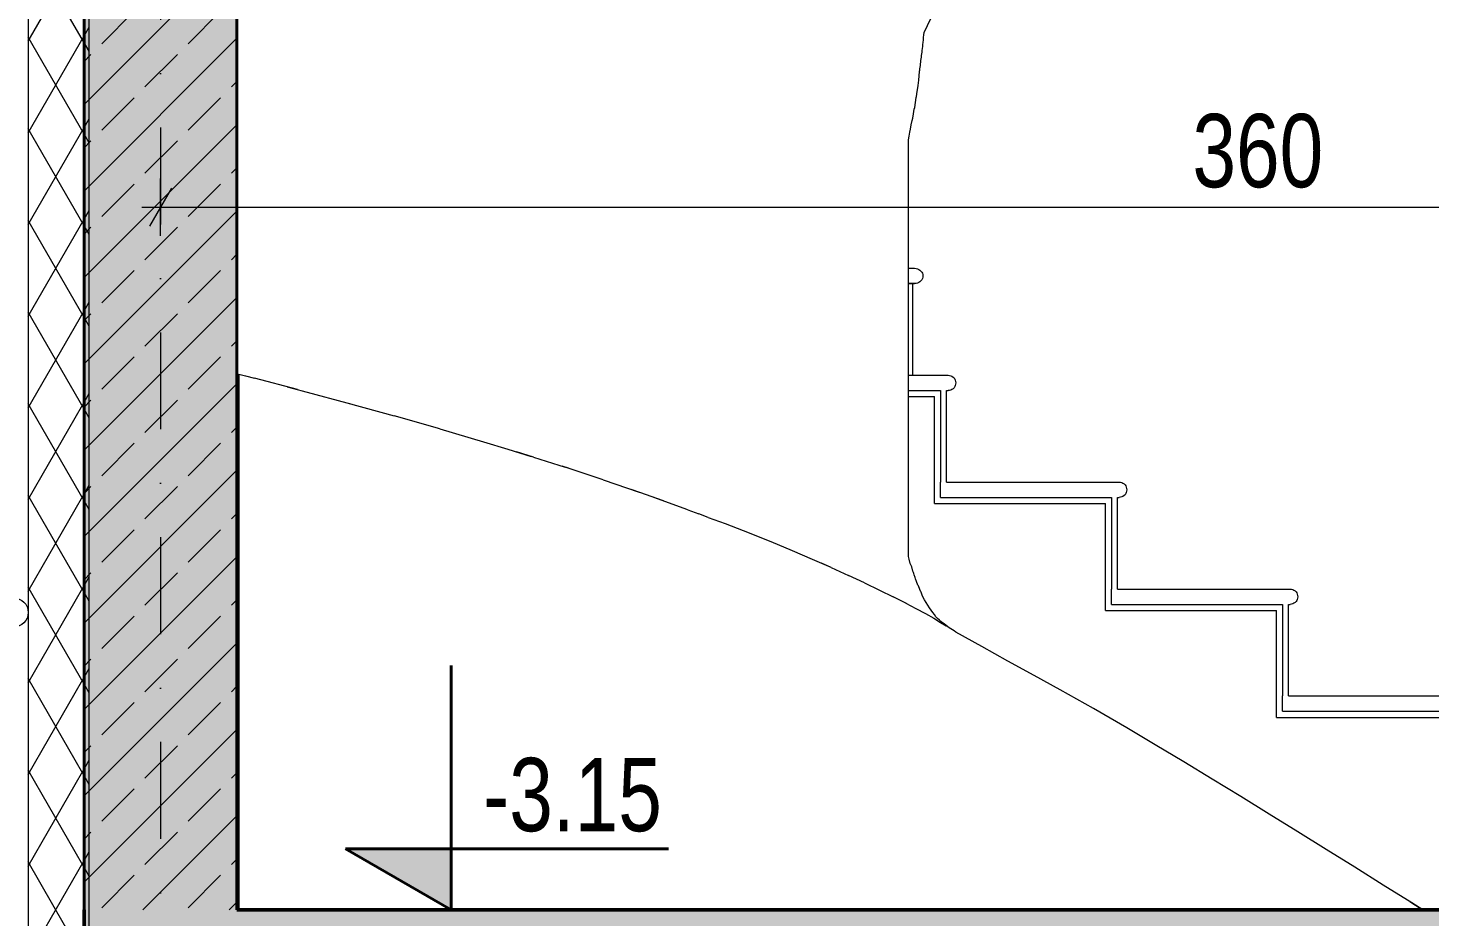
# Model space of a CAD drawing. Extents: x -1929 to 256751, y -18317 to 36108.
# Drawn here: x 105708 to 108003, y 7027 to 8482 of the extents above; entities that cross this region are included whole.
import ezdxf

# ---------------------------------------------------------------- set-up
doc = ezdxf.new("R2010")
doc.units = 0
doc.header["$LTSCALE"] = 5
doc.header["$MEASUREMENT"] = 0
doc.linetypes.add('- Осеви линии', pattern=[670.277762, 317.5, -176.388889, 0, -176.388874])
for name, color, linetype, lineweight in [('1', 8, 'Continuous', 13), ('101', 253, 'Continuous', 15), ('13', 54, 'Continuous', 18), ('141', 8, 'Continuous', 35), ('18', 9, 'Continuous', 15), ('27', 7, 'Continuous', 40), ('29', 7, 'Continuous', 50), ('85', 252, 'Continuous', 20)]:
    doc.layers.add(name, color=color, linetype=linetype, lineweight=lineweight)
for name, color, linetype, lineweight, true_color in [('4', 7, 'Continuous', 20, 0x3e3e3e), ('65', 7, 'Continuous', 20, 0x4e4e4e), ('87', 7, 'Continuous', 20, 0x6a6a6a), ('91', 7, 'Continuous', 13, 0x3b3b3b)]:
    doc.layers.add(name, color=color, linetype=linetype, lineweight=lineweight, true_color=true_color)
doc.styles.add('GENERATED_STYLE_6', font='Cambria Math.ttf')
pattern_1 = [(45, (48941.57, 10189.11), (-70.71071, 70.71071), []), (45, (48906.22, 10224.47), (-70.71071, 70.71071), [75.00004, -25.00001])]

# ---------------------------------------------------------------- blocks, each defined once
blk = doc.blocks.new('*X245')
at = {"layer": '101', "color": 253, "linetype": 'Continuous', "lineweight": 15}
blk.add_circle((91.11, 106.009), 0.477, dxfattribs=at)

msp = doc.modelspace()

# ---------------------------------------------------------------- hatches: boundary and pattern name
at = {"linetype": 'Continuous', "lineweight": 0}
msp.add_hatch(color=256, dxfattribs=at).paths.add_polyline_path([(106400.4, 7039.1), (106400.4, 7139.1), (106227.4, 7139.1)])
at = {"layer": '1', "linetype": 'Continuous', "lineweight": 13, "true_color": 0x2b2b2b}
h = msp.add_hatch(dxfattribs=at)
h.set_pattern_fill('1_СТОМАНОБЕТОН_0001', color=250, scale=50.000024, style=0, pattern_type=2)
h.set_pattern_definition(pattern_1)
h.paths.add_polyline_path([(106049.4, 9839.1), (105799.4, 9839.1), (105799.4, 7039.1), (106049.4, 7039.1)])
h = msp.add_hatch(dxfattribs=at)
h.set_pattern_fill('1_СТОМАНОБЕТОН_0001', color=250, scale=50.000024, style=0, pattern_type=2)
h.set_pattern_definition(pattern_1)
h.paths.add_polyline_path([(117799.4, 6589.1), (117799.4, 7039.1), (105799.4, 7039.1), (105799.4, 6589.1)])
at = {"layer": '13', "linetype": 'Continuous', "lineweight": 18}
h = msp.add_hatch(dxfattribs=at)
h.set_pattern_fill('INSULATION_BATT__0001', color=54, scale=50.000024, style=0, pattern_type=2)
h.set_pattern_definition([(60, (48941.574, 10189.11), (-64.95194, 37.50002), []), (120, (48941.574, 10189.11), (64.95194, 37.50002), [])])
h.paths.add_polyline_path([(105807.6, 9899.1), (105707.7, 9899.1), (105707.7, 6589.1), (105807.7, 6589.1), (105807.6, 10339.1)])
at = {"layer": '18', "linetype": 'Continuous', "lineweight": 15}
for points in [[(106049.4, 9839.1), (105799.4, 9839.1), (105799.4, 7039.1), (106049.4, 7039.1)], [(117799.4, 6589.1), (117799.4, 7039.1), (105799.4, 7039.1), (105799.4, 6589.1)]]:
    msp.add_hatch(color=9, dxfattribs=at).paths.add_polyline_path(points)

# ---------------------------------------------------------------- linework, layer by layer
at = {"layer": '1', "color": 250, "linetype": 'Continuous', "lineweight": 13, "true_color": 0x2b2b2b, "flags": 128}
msp.add_lwpolyline([(105807.6, 9899.1), (105707.7, 9899.1), (105707.7, 6589.1), (105807.7, 6589.1), (105807.6, 10339.1)], close=True, dxfattribs=at)
at = {"layer": '101', "color": 253, "linetype": 'Continuous', "lineweight": 15}
for p, q in [((107149.1, 8089.1), (107159.4, 8089.1)), ((107159.4, 8089.1), (107161.7, 8088.9)), ((107161.7, 8088.9), (107164, 8088.4)), ((107164, 8088.4), (107166.2, 8087.4)), ((107166.2, 8087.4), (107168.1, 8086.2)), ((107168.1, 8086.2), (107169.8, 8084.6)), ((107169.8, 8084.6), (107171.1, 8082.9)), ((107171.1, 8082.9), (107172.1, 8080.9)), ((107172.1, 8080.9), (107172.8, 8078.8)), ((107149.1, 8064.1), (107156.6, 8064.1)), ((107159.4, 8064.1), (107149.1, 8064.1)), ((107156.6, 7914.1), (107156.6, 8064.1)), ((107156.6, 8064.1), (107159.4, 8064.1)), ((107161.7, 8064.3), (107159.4, 8064.1)), ((107164, 8064.9), (107161.7, 8064.3)), ((107166.2, 8065.8), (107164, 8064.9)), ((107168.1, 8067), (107166.2, 8065.8)), ((107169.8, 8068.6), (107168.1, 8067)), ((107171.1, 8070.4), (107169.8, 8068.6)), ((107172.1, 8072.3), (107171.1, 8070.4)), ((107172.8, 8074.4), (107172.1, 8072.3)), ((107172.8, 8078.8), (107173, 8076.6)), ((107173, 8076.6), (107172.8, 8074.4)), ((107149.1, 7914.1), (107156.6, 7914.1)), ((107156.6, 7914.1), (107214.3, 7914.1)), ((107214.3, 7914.1), (107216.5, 7913.9)), ((107216.5, 7913.9), (107218.6, 7913.4)), ((107218.6, 7913.4), (107220.5, 7912.4)), ((107220.5, 7912.4), (107222.3, 7911.2)), ((107222.3, 7911.2), (107223.9, 7909.6)), ((107223.9, 7909.6), (107225.1, 7907.9)), ((107225.1, 7907.9), (107226, 7905.9)), ((107226, 7897.3), (107225.1, 7895.4)), ((107226, 7905.9), (107226.6, 7903.8)), ((107226.6, 7899.4), (107226, 7897.3)), ((107226.6, 7903.8), (107226.8, 7901.6)), ((107226.8, 7901.6), (107226.6, 7899.4)), ((107149.1, 7889.1), (107201.8, 7889.1)), ((107201.8, 7889.1), (107201.8, 7739.1)), ((107211.8, 7739.1), (107211.8, 7889.1)), ((107211.8, 7889.1), (107214.3, 7889.1)), ((107216.5, 7889.3), (107214.3, 7889.1)), ((107218.6, 7889.9), (107216.5, 7889.3)), ((107220.5, 7890.8), (107218.6, 7889.9)), ((107222.3, 7892), (107220.5, 7890.8)), ((107223.9, 7893.6), (107222.3, 7892)), ((107225.1, 7895.4), (107223.9, 7893.6)), ((107201.8, 7714.1), (107201.8, 7739.1)), ((107211.8, 7739.1), (107494.3, 7739.1)), ((107494.3, 7739.1), (107496.5, 7738.9)), ((107496.5, 7738.9), (107498.6, 7738.4)), ((107498.6, 7738.4), (107500.5, 7737.4)), ((107500.5, 7737.4), (107502.3, 7736.2)), ((107502.3, 7736.2), (107503.9, 7734.6)), ((107201.8, 7714.1), (107481.8, 7714.1)), ((107481.8, 7714.1), (107481.8, 7564.1)), ((107491.8, 7564.1), (107491.8, 7714.1)), ((107491.8, 7714.1), (107494.3, 7714.1)), ((107496.5, 7714.3), (107494.3, 7714.1)), ((107498.6, 7714.9), (107496.5, 7714.3)), ((107500.5, 7715.8), (107498.6, 7714.9)), ((107502.3, 7717), (107500.5, 7715.8)), ((107503.9, 7718.6), (107502.3, 7717)), ((107503.9, 7734.6), (107505.1, 7732.9)), ((107505.1, 7720.4), (107503.9, 7718.6)), ((107505.1, 7732.9), (107506, 7730.9)), ((107506, 7722.3), (107505.1, 7720.4)), ((107506, 7730.9), (107506.6, 7728.8)), ((107506.6, 7724.4), (107506, 7722.3)), ((107506.6, 7728.8), (107506.8, 7726.6)), ((107506.8, 7726.6), (107506.6, 7724.4)), ((107481.8, 7539.1), (107481.8, 7564.1)), ((107491.8, 7564.1), (107774.3, 7564.1)), ((107774.3, 7564.1), (107776.5, 7563.9)), ((107776.5, 7563.9), (107778.6, 7563.4)), ((107778.6, 7563.4), (107780.5, 7562.4)), ((107780.5, 7562.4), (107782.3, 7561.2)), ((107782.3, 7561.2), (107783.9, 7559.6)), ((107783.9, 7559.6), (107785.1, 7557.9)), ((107785.1, 7557.9), (107786, 7555.9)), ((107786, 7555.9), (107786.6, 7553.8)), ((107786.6, 7553.8), (107786.8, 7551.6)), ((107481.8, 7539.1), (107761.8, 7539.1)), ((107761.8, 7539.1), (107761.8, 7389.1)), ((107771.8, 7389.1), (107771.8, 7539.1)), ((107771.8, 7539.1), (107774.3, 7539.1)), ((107776.5, 7539.3), (107774.3, 7539.1)), ((107778.6, 7539.9), (107776.5, 7539.3)), ((107780.5, 7540.8), (107778.6, 7539.9)), ((107782.3, 7542), (107780.5, 7540.8)), ((107783.9, 7543.6), (107782.3, 7542)), ((107785.1, 7545.4), (107783.9, 7543.6)), ((107786, 7547.3), (107785.1, 7545.4)), ((107786.6, 7549.4), (107786, 7547.3)), ((107786.8, 7551.6), (107786.6, 7549.4)), ((107761.8, 7364.1), (107761.8, 7389.1)), ((107771.8, 7389.1), (108054.3, 7389.1)), ((107761.8, 7364.1), (108041.8, 7364.1))]:
    msp.add_line(p, q, dxfattribs=at)
at = {"layer": '141', "linetype": 'Continuous', "lineweight": 35}
for q in [(106325.4, 7039.1), (106475.4, 7039.1)]:
    msp.add_line((106400.4, 7039.1), q, dxfattribs=at)
at = {"layer": '27', "linetype": 'Continuous', "lineweight": 40}
for p, q in [((105799.4, 9839.1), (105799.4, 7039.1)), ((106049.4, 9839.1), (106049.4, 7039.1)), ((106400.4, 7039.1), (106400.4, 7439.1)), ((106400.4, 7039.1), (106227.4, 7139.1)), ((106227.4, 7139.1), (106400.4, 7139.1)), ((106400.4, 7139.1), (106756.6, 7139.1))]:
    msp.add_line(p, q, dxfattribs=at)
at = {"layer": '29', "linetype": 'Continuous', "lineweight": 50}
for p, q in [((105799.4, 7039.1), (105799.4, 6589.1)), ((109487.1, 7039.1), (106049.4, 7039.1))]:
    msp.add_line(p, q, dxfattribs=at)
at = {"layer": '4', "linetype": '- Осеви линии', "lineweight": 20, "ltscale": 0.1}
msp.add_line((105924.4, 14689.1), (105924.4, 5689.1), dxfattribs=at)
msp.add_line((105924.4, 14689.1), (105924.4, 5689.1), dxfattribs=at)
msp.add_line((105924.4, 14689.1), (105924.4, 5689.1), dxfattribs=at)
at = {"layer": '85', "linetype": 'Continuous', "lineweight": 20}
for p, q in [((105942.5, 8220.4), (105906.4, 8157.9)), ((105924.4, 8142.2), (105924.4, 8236)), ((105893.9, 8189.1), (105924.4, 8189.1)), ((105924.4, 8189.1), (109524.1, 8189.1))]:
    msp.add_line(p, q, dxfattribs=at)
at = {"layer": '87', "color": 251, "linetype": 'Continuous', "lineweight": 20, "true_color": 0x6a6a6a}
msp.add_line((106053.4, 7039.1), (106053.4, 7915.6), dxfattribs=at)
at = {"layer": '91', "color": 250, "linetype": 'Continuous', "lineweight": 13, "true_color": 0x3b3b3b}
for p, q in [((107174.8, 8475.3), (107196.9, 8520.9)), ((107174.1, 8467), (107174.4, 8471.2)), ((107174.4, 8471.2), (107174.8, 8475.3)), ((107172, 8445.5), (107172.3, 8448.8)), ((107172.3, 8448.8), (107172.7, 8452.1)), ((107172.7, 8452.1), (107173, 8455.4)), ((107173, 8455.4), (107173.4, 8458.7)), ((107173.4, 8458.7), (107173.7, 8462.9)), ((107173.7, 8462.9), (107174.1, 8467)), ((107169.1, 8423.7), (107169.5, 8426.4)), ((107169.5, 8426.4), (107169.8, 8429.2)), ((107169.8, 8429.2), (107170.2, 8431.9)), ((107170.2, 8431.9), (107170.6, 8434.6)), ((107170.6, 8434.6), (107170.9, 8437.3)), ((107170.9, 8437.3), (107171.3, 8440)), ((107171.3, 8440), (107171.6, 8442.8)), ((107171.6, 8442.8), (107172, 8445.5)), ((107166.4, 8397.2), (107167, 8404.3)), ((107167, 8404.3), (107167.6, 8411.5)), ((107167.6, 8412.1), (107167.7, 8412.8)), ((107167.6, 8411.5), (107167.6, 8412.1)), ((107167.7, 8412.8), (107168.1, 8415.6)), ((107168.1, 8415.6), (107168.4, 8418.3)), ((107168.4, 8418.3), (107168.8, 8421)), ((107168.8, 8421), (107169.1, 8423.7)), ((107163.7, 8378.7), (107165, 8387.7)), ((107165, 8387.7), (107165.1, 8388.2)), ((107165.1, 8388.2), (107166.4, 8397.2)), ((107159.5, 8352.4), (107160.7, 8360.3)), ((107160.7, 8360.3), (107162, 8368.7)), ((107162, 8368.7), (107162.4, 8370.3)), ((107162.4, 8370.3), (107163.7, 8378.7)), ((107155.2, 8330.8), (107156.3, 8334.7)), ((107156.3, 8334.7), (107157.5, 8342)), ((107157.5, 8342), (107158.7, 8349.8)), ((107158.7, 8349.8), (107159.5, 8352.4)), ((107150.2, 8305.4), (107151.3, 8311.9)), ((107151.3, 8311.9), (107152.8, 8317)), ((107152.8, 8317), (107154, 8323.7)), ((107154, 8323.7), (107155.2, 8330.8)), ((107149.1, 8299.5), (107150.2, 8305.4)), ((107149.1, 8299.3), (107149.1, 8299.5)), ((107149.1, 8293.1), (107149.1, 8299.3)), ((107149.1, 8286.3), (107149.1, 8293.1)), ((107149.1, 8279.3), (107149.1, 8286.3)), ((107149.1, 8274.4), (107149.1, 8279.3)), ((107149.1, 8267.1), (107149.1, 8274.4)), ((107149.1, 8259.2), (107149.1, 8267.1)), ((107149.1, 8255.3), (107149.1, 8259.2)), ((107149.1, 8247.2), (107149.1, 8255.3)), ((107149.1, 8238.9), (107149.1, 8247.2)), ((107149.1, 8236), (107149.1, 8238.9)), ((107149.1, 8227.5), (107149.1, 8236)), ((107149.1, 8218.7), (107149.1, 8227.5)), ((107149.1, 8216.8), (107149.1, 8218.7)), ((107149.1, 8207.9), (107149.1, 8216.8)), ((107149.1, 8189.8), (107149.1, 8207.9)), ((107149.1, 8188.4), (107149.1, 8189.8)), ((107149.1, 8170.3), (107149.1, 8188.4)), ((107149.1, 8164.1), (107149.1, 8170.3)), ((107149.1, 8157.9), (107149.1, 8164.1)), ((107149.1, 8151.7), (107149.1, 8157.9)), ((107149.1, 8145.5), (107149.1, 8151.7)), ((107149.1, 8137.7), (107149.1, 8145.5)), ((107149.1, 8129.9), (107149.1, 8137.7)), ((107149.1, 8122.1), (107149.1, 8129.9)), ((107149.1, 8114.4), (107149.1, 8122.1)), ((107149.1, 8106.6), (107149.1, 8114.4)), ((107149.1, 8098.8), (107149.1, 8106.6)), ((107149.1, 8091), (107149.1, 8098.8)), ((107149.1, 8083.3), (107149.1, 8091)), ((107149.1, 8075.5), (107149.1, 8083.3)), ((107149.1, 8067.7), (107149.1, 8075.5)), ((107149.1, 8059.9), (107149.1, 8067.7)), ((107149.1, 8052.1), (107149.1, 8059.9)), ((107149.1, 8044.4), (107149.1, 8052.1)), ((107149.1, 8036.6), (107149.1, 8044.4)), ((107149.1, 8028.8), (107149.1, 8036.6)), ((107149.1, 8021), (107149.1, 8028.8)), ((107149.1, 8005.9), (107149.1, 8021)), ((107149.1, 7990.8), (107149.1, 8005.9)), ((107149.1, 7977.1), (107149.1, 7990.8)), ((107149.1, 7963.4), (107149.1, 7977.1)), ((107149.1, 7949.6), (107149.1, 7963.4)), ((107149.1, 7935.9), (107149.1, 7949.6)), ((107149.1, 7927.5), (107149.1, 7935.9)), ((107149.1, 7919.1), (107149.1, 7927.5)), ((106052.7, 7915.8), (106063.6, 7913)), ((106063.6, 7913), (106078.5, 7909.1)), ((106148.8, 7890.9), (106078.5, 7909.1)), ((107149.1, 7913.9), (107149.1, 7919.1)), ((107149.1, 7908.8), (107149.1, 7913.9)), ((107149.1, 7895.4), (107149.1, 7908.8)), ((106132.2, 7895.2), (106156.5, 7888.8)), ((106156.5, 7888.8), (106238, 7866.8)), ((107149.1, 7882.1), (107149.1, 7895.4)), ((107149.1, 7869.1), (107149.1, 7882.1)), ((107149.1, 7879.1), (107191.8, 7879.1)), ((107191.8, 7704.1), (107191.8, 7879.1)), ((106229.6, 7869.1), (106307.4, 7847.6)), ((107149.1, 7856.1), (107149.1, 7869.1)), ((107149.1, 7843.4), (107149.1, 7856.1)), ((106382, 7826.3), (106307.4, 7847.6)), ((107149.1, 7830.7), (107149.1, 7843.4)), ((107149.1, 7818.3), (107149.1, 7830.7)), ((106382, 7826.3), (106453.5, 7805.2)), ((106453.5, 7805.2), (106493.1, 7793.2)), ((107149.1, 7805.9), (107149.1, 7818.3)), ((107149.1, 7794.8), (107149.1, 7805.9)), ((106493.1, 7793.2), (106531.7, 7781.3)), ((106535.2, 7780.1), (106507.3, 7788.8)), ((107149.1, 7783.7), (107149.1, 7794.8)), ((107149.1, 7772.6), (107149.1, 7783.7)), ((106535.2, 7780.1), (106587.2, 7763.6)), ((106592.7, 7761.8), (106582.3, 7765.2)), ((106649.4, 7742.9), (106587.2, 7763.6)), ((107149.1, 7761.5), (107149.1, 7772.6)), ((107149.1, 7750.3), (107149.1, 7761.5)), ((106649.4, 7742.9), (106708.5, 7722.7)), ((107149.1, 7739.2), (107149.1, 7750.3)), ((107149.1, 7728.1), (107149.1, 7739.2)), ((106709.2, 7722.4), (106695.2, 7727.3)), ((106748.3, 7708.5), (106709.2, 7722.4)), ((106750.6, 7707.6), (106732.3, 7714.2)), ((107149.1, 7717), (107149.1, 7728.1)), ((107149.1, 7705.9), (107149.1, 7717)), ((106788, 7693.9), (106750.6, 7707.6)), ((106788, 7693.9), (106805.9, 7687.3)), ((107149.1, 7694.8), (107149.1, 7705.9)), ((107149.1, 7688.9), (107149.1, 7694.8)), ((107191.8, 7704.1), (107471.8, 7704.1)), ((107471.8, 7529.1), (107471.8, 7704.1)), ((106821.5, 7681.5), (106805.9, 7687.3)), ((106821.5, 7681.5), (106849.1, 7671.2)), ((106849.1, 7671.2), (106888.3, 7656.3)), ((107149.1, 7683), (107149.1, 7688.9)), ((107149.1, 7677.1), (107149.1, 7683)), ((107149.1, 7671.3), (107149.1, 7677.1)), ((107149.1, 7660.8), (107149.1, 7671.3)), ((106887.1, 7656.7), (106923.7, 7641.9)), ((107149.1, 7659.8), (107149.1, 7660.8)), ((107149.1, 7649.4), (107149.1, 7659.8)), ((107149.1, 7641.6), (107149.1, 7649.4)), ((106923.7, 7641.9), (106958.7, 7627.3)), ((106958.7, 7627.3), (106991.5, 7613.3)), ((107149.1, 7638.9), (107149.1, 7641.6)), ((107149.1, 7631.4), (107149.1, 7638.9)), ((107149.1, 7624.6), (107149.1, 7631.4)), ((107149.1, 7619.7), (107149.1, 7624.6)), ((106991.5, 7613.3), (107022.2, 7599.8)), ((107022.6, 7599.5), (107007.1, 7606.5)), ((107022.6, 7599.5), (107051.1, 7586.4)), ((107149.1, 7617.2), (107149.1, 7619.7)), ((107150.3, 7613.1), (107149.1, 7617.2)), ((107152.3, 7606.1), (107150.3, 7613.1)), ((107154.7, 7600.7), (107152.3, 7606.1)), ((107156.7, 7593.4), (107154.7, 7600.7)), ((107077.2, 7574.1), (107051.1, 7586.4)), ((107157.4, 7591), (107156.7, 7593.4)), ((107158, 7589.7), (107157.4, 7591)), ((107158.6, 7587.2), (107158, 7589.7)), ((107160.1, 7582.8), (107158.6, 7587.2)), ((107161.1, 7580.8), (107160.1, 7582.8)), ((107162.6, 7576.4), (107161.1, 7580.8)), ((107164.8, 7570.7), (107162.6, 7576.4)), ((107077.2, 7574.1), (107101.8, 7562.3)), ((107101.8, 7562.3), (107124.3, 7551.2)), ((107165.7, 7569.2), (107164.8, 7570.7)), ((107167.9, 7563.5), (107165.7, 7569.2)), ((107169.1, 7560.6), (107167.9, 7563.5)), ((107169.3, 7560.2), (107169.1, 7560.6)), ((107170.5, 7557.3), (107169.3, 7560.2)), ((107171.7, 7554.3), (107170.5, 7557.3)), ((107171.8, 7554.2), (107171.7, 7554.3)), ((107173, 7551.2), (107171.8, 7554.2)), ((107145.9, 7540.4), (107124.3, 7551.2)), ((107144.8, 7540.9), (107161.4, 7532.3)), ((107161.4, 7532.3), (107177.1, 7523.9)), ((107175.6, 7546.7), (107173, 7551.2)), ((107178.3, 7542.2), (107175.6, 7546.7)), ((107181, 7537.7), (107178.3, 7542.2)), ((107183.7, 7533.2), (107181, 7537.7)), ((107186.3, 7529.5), (107183.7, 7533.2)), ((107177.1, 7523.9), (107190.6, 7516.3)), ((107189, 7525.9), (107186.3, 7529.5)), ((107191.7, 7522.3), (107189, 7525.9)), ((107190.6, 7516.3), (107202, 7509.6)), ((107194.3, 7518.7), (107191.7, 7522.3)), ((107197.1, 7515.9), (107194.3, 7518.7)), ((107199.9, 7513.2), (107197.1, 7515.9)), ((107202.5, 7511.1), (107199.9, 7513.2)), ((107202, 7509.6), (107211.3, 7503.8)), ((107205, 7509), (107202.5, 7511.1)), ((107207.7, 7507), (107205, 7509)), ((107210.4, 7504.9), (107207.7, 7507)), ((107471.8, 7529.1), (107751.8, 7529.1)), ((107751.8, 7354.1), (107751.8, 7529.1)), ((107213, 7502.9), (107210.4, 7504.9)), ((107215.7, 7500.9), (107211.3, 7503.8)), ((107215.7, 7500.9), (107213, 7502.9)), ((107218.5, 7499.1), (107215.7, 7500.9)), ((107221.3, 7497.3), (107218.5, 7499.1)), ((107224, 7495.6), (107221.3, 7497.3)), ((107226.8, 7493.8), (107224, 7495.6)), ((107269.5, 7469.9), (107226.8, 7493.8)), ((107312.2, 7445.9), (107269.5, 7469.9)), ((107354.9, 7422.5), (107312.2, 7445.9)), ((107397.6, 7399.2), (107354.9, 7422.5)), ((107424.9, 7383.8), (107397.6, 7399.2)), ((107452.2, 7368.5), (107424.9, 7383.8)), ((107479.5, 7352.8), (107452.2, 7368.5)), ((107506.8, 7337.1), (107479.5, 7352.8)), ((107751.8, 7354.1), (108031.8, 7354.1)), ((107553.5, 7309.3), (107506.8, 7337.1)), ((107600.1, 7281.5), (107553.5, 7309.3)), ((107646.8, 7253), (107600.1, 7281.5)), ((107693.5, 7224.5), (107646.8, 7253)), ((107740.1, 7195.7), (107693.5, 7224.5)), ((107786.8, 7166.9), (107740.1, 7195.7)), ((107833.5, 7137.8), (107786.8, 7166.9)), ((107880.1, 7108.8), (107833.5, 7137.8)), ((107926.8, 7079.6), (107880.1, 7108.8)), ((107973.5, 7050.5), (107926.8, 7079.6)), ((107970.5, 7052.3), (107973.5, 7050.5)), ((107991.7, 7039.1), (107973.5, 7050.5)), ((107973.5, 7050.5), (107991.6, 7039.1))]:
    msp.add_line(p, q, dxfattribs=at)

# ---------------------------------------------------------------- block references
at = {"layer": '65', "color": 251, "linetype": 'Continuous', "lineweight": 20, "true_color": 0x4e4e4e, "xscale": 50.00002355911847, "yscale": 50.00002355911847, "zscale": 50.00002355911847}
msp.add_blockref('*X245', (101128.5, 2225.4), dxfattribs=at)

# ---------------------------------------------------------------- texts
at = {"layer": '1', "linetype": 'Continuous', "lineweight": 13, "char_height": 120, "attachment_point": 7, "style": 'GENERATED_STYLE_6'}
for s, insert in [('\\A1;{\\W0.800000x;\\pql;\\fCentury Gothic|b0|i0|c0|p34;360}', (107614.3, 8220.1)), ('\\A1;{\\W0.800000x;\\pql;\\fCentury Gothic|b0|i0|c0|p34;-3.15}', (106452.9, 7166.1))]:
    msp.add_mtext(s, dxfattribs=dict(at, insert=insert))

doc.saveas('drawing.dxf')
